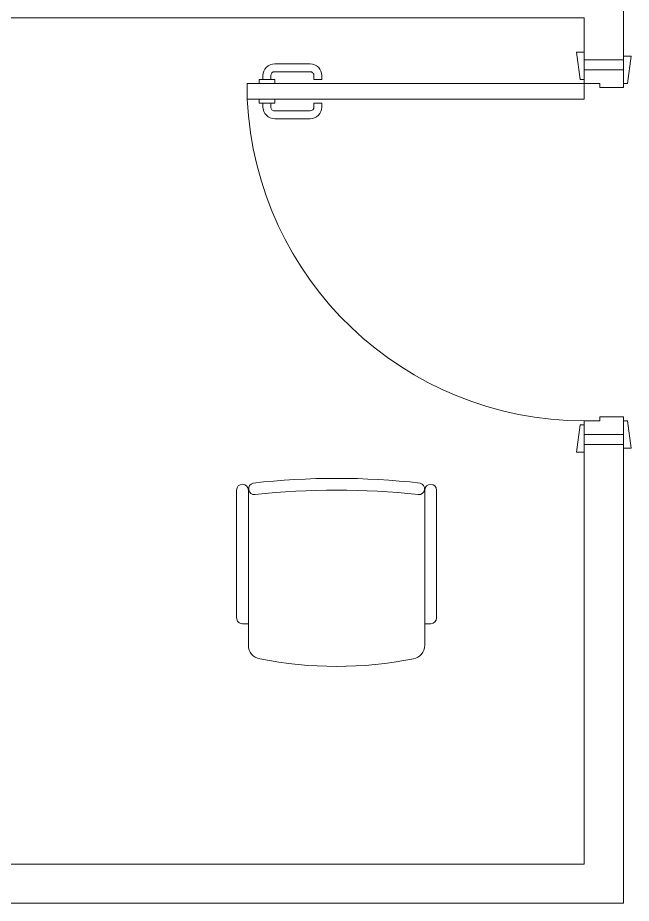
# Model space of a CAD drawing. Extents: x -234346 to 58427, y -132654 to -82394.
# Drawn here: x -50157 to -48593, y -103943 to -101685 of the extents above; entities that cross this region are included whole.
import ezdxf

# ---------------------------------------------------------------- set-up
doc = ezdxf.new("R2010")
doc.units = 0
doc.header["$LTSCALE"] = 8
for name, color, linetype, lineweight in [('72_EGR_EQP_TAG', 9, 'Continuous', 5), ('LOADING', 9, 'Continuous', 5), ('Walls', 9, 'Continuous', 5), ('Wooden Joinery', 9, 'Continuous', 5)]:
    doc.layers.add(name, color=color, linetype=linetype, lineweight=lineweight)

# ---------------------------------------------------------------- blocks, each defined once
blk = doc.blocks.new('A$C72370EFE')
at = {"layer": 'Wooden Joinery'}
for p, q in [((-0.01, -0.04), (-0.02, -0.04)), ((-0.01, -0.03), (-0.01, -0.07)), ((0, -0.03), (-0.01, -0.03)), ((0.04, -0.03), (0.05, -0.03)), ((0.05, -0.03), (0.05, -0.07)), ((0.05, -0.04), (0.06, -0.04)), ((-0.01, -0.06), (-0.02, -0.06)), ((0.05, -0.06), (0.06, -0.06)), ((-0.05, -0.07), (-0.05, -0.16)), ((-0.03, -0.07), (-0.03, -0.16)), ((0, -0.07), (-0.01, -0.07)), ((0.04, -0.07), (0.05, -0.07)), ((0.07, -0.07), (0.07, -0.16)), ((0.09, -0.07), (0.09, -0.16)), ((-0.01, -0.17), (-0.02, -0.17)), ((-0.01, -0.17), (-0.01, -0.19)), ((0.05, -0.17), (0.06, -0.17)), ((0.05, -0.17), (0.05, -0.19)), ((-0.01, -0.19), (-0.02, -0.19)), ((0.05, -0.19), (0.06, -0.19))]:
    blk.add_line(p, q, dxfattribs=at)
for centre, radius, start, end in [((-0.02, -0.07), 0.03, 90, 180), ((0.06, -0.07), 0.03, 0, 90), ((-0.02, -0.07), 0.01, 90, 180), ((0.06, -0.07), 0.01, 0, 90), ((-0.02, -0.16), 0.03, 180, 270), ((-0.02, -0.16), 0.01, 180, 270), ((0.06, -0.16), 0.01, 270, 0), ((0.06, -0.16), 0.03, 270, 0)]:
    blk.add_arc(centre, radius, start, end, dxfattribs=at)
blk = doc.blocks.new('A$C5DAD61B4')
at = {"layer": 'Wooden Joinery'}
for points in [[(80, 959.1), (80, 969.1), (10, 979.1), (10, 959.1)], [(940, 959.1), (940, 969.1), (1010, 979.1), (1010, 959.1)], [(70, 859.1), (70, 849.1), (0, 839.1), (0, 859.1)], [(120, 859.1), (120, 0), (80, 0), (80, 859.1)], [(950, 859.1), (950, 849.1), (1020, 839.1), (1020, 859.1)]]:
    blk.add_lwpolyline(points, close=True, dxfattribs=at)
for points in [[(45, 859.1), (45, 959.1), (20, 959.1), (20, 859.1), (45, 859.1)], [(45, 859.1), (80, 859.1), (80, 899.1), (90, 899.1), (90, 959.1), (45, 959.1), (45, 859.1)], [(975, 859.1), (940, 859.1), (940, 899.1), (930, 899.1), (930, 959.1), (975, 959.1), (975, 859.1)], [(975, 859.1), (975, 959.1), (1000, 959.1), (1000, 859.1), (975, 859.1)]]:
    blk.add_lwpolyline(points, dxfattribs=at)
blk.add_arc((80, 859.1), 860, 272.666, 0, dxfattribs=at)
at = {"layer": 'Wooden Joinery', "xscale": 999.9999999998854, "yscale": 999.9999999998854, "zscale": 999.9999999998854, "rotation": 180}
blk.add_blockref('A$C72370EFE', (120, 0), dxfattribs=at)
blk = doc.blocks.new('GF21016-P')
at = {"layer": 'LOADING', "extrusion": (-1.24384e-09, -1.20261e-09, -1)}
for p, q in [((0.0128, 0.0179), (0.0128, 0.4136)), ((0.4628, 0.0179), (0.4628, 0.4136)), ((-0.0172, 0.0179), (-0.0172, 0.3435)), ((-0.0022, 0.3585), (0.0128, 0.3585)), ((0.4778, 0.3585), (0.4628, 0.3585)), ((0.4928, 0.0179), (0.4928, 0.3435)), ((0.4778, 0.0029), (0.4778, 0.0029))]:
    blk.add_line(p, q, dxfattribs=at)
for centre, radius, start, end in [((-0.2378, -0.5362), 1.0036, 78.7568, 101.2432), ((-0.0478, 0.4136), 0.035, 0, 80.6557), ((-0.4278, 0.4136), 0.035, 99.3443, 180), ((0.0022, 0.3435), 0.015, 0, 90), ((-0.4778, 0.3435), 0.015, 90, 180), ((-0.0284, 0.0145), 0.015, 284.3864, 95.5209), ((-0.2378, 1.8928), 1.8749, 263.6341, 276.3659), ((-0.4471, 0.0145), 0.015, 84.4791, 255.6136), ((0.0022, 0.0179), 0.015, 270, 0), ((0.0022, 0.0179), 0.015, 180, 270), ((-0.2378, 1.8734), 1.8855, 263.5119, 276.4881), ((-0.4778, 0.0179), 0.015, 270, 0), ((-0.4778, 0.0179), 0.015, 180, 270)]:
    blk.add_arc(centre, radius, start, end, dxfattribs=at)
blk = doc.blocks.new('1stF')
at = {"layer": 'Walls', "color": 9}
for p, q in [((-48612.8, -101792.6, 0.1), (-48612.8, -99102.6, 0.1)), ((-48712.8, -101685, 0.1), (-52712.8, -101685, 0.1)), ((-48712.8, -101685, 0.1), (-48712.8, -101792.6, 0.1)), ((-48612.8, -101792.6, 0.1), (-48712.8, -101792.6, 0.1)), ((-48712.8, -102772.6, 0.1), (-48712.8, -103842.6, 0.1)), ((-48612.8, -102772.6, 0.1), (-48712.8, -102772.6, 0.1)), ((-48612.8, -103942.6, 0.1), (-48612.8, -102772.6, 0.1)), ((-48712.8, -103842.6, 0.1), (-52712.8, -103842.6, 0.1)), ((-48612.8, -103942.6, 0.1), (-55752.3, -103942.6, 0.1))]:
    blk.add_line(p, q, dxfattribs=at)
at = {"layer": 'LOADING', "color": 9, "extrusion": (-3.71208e-07, 7.42354e-07, -1), "xscale": 1000.000000000001, "yscale": 1000.000000000001, "zscale": 1000.000000000001, "rotation": 179.999974886666}
blk.add_blockref('GF21016-P', (49581.9, -102871.4, -0.1), dxfattribs=at)
at = {"layer": 'Wooden Joinery', "color": 9, "rotation": 270}
blk.add_blockref('A$C5DAD61B4', (-49571.8, -101772.6, 0.1), dxfattribs=at)

msp = doc.modelspace()

# ---------------------------------------------------------------- block references
at = {"layer": '72_EGR_EQP_TAG'}
msp.add_blockref('1stF', (0, 0), dxfattribs=at)

doc.saveas('drawing.dxf')
